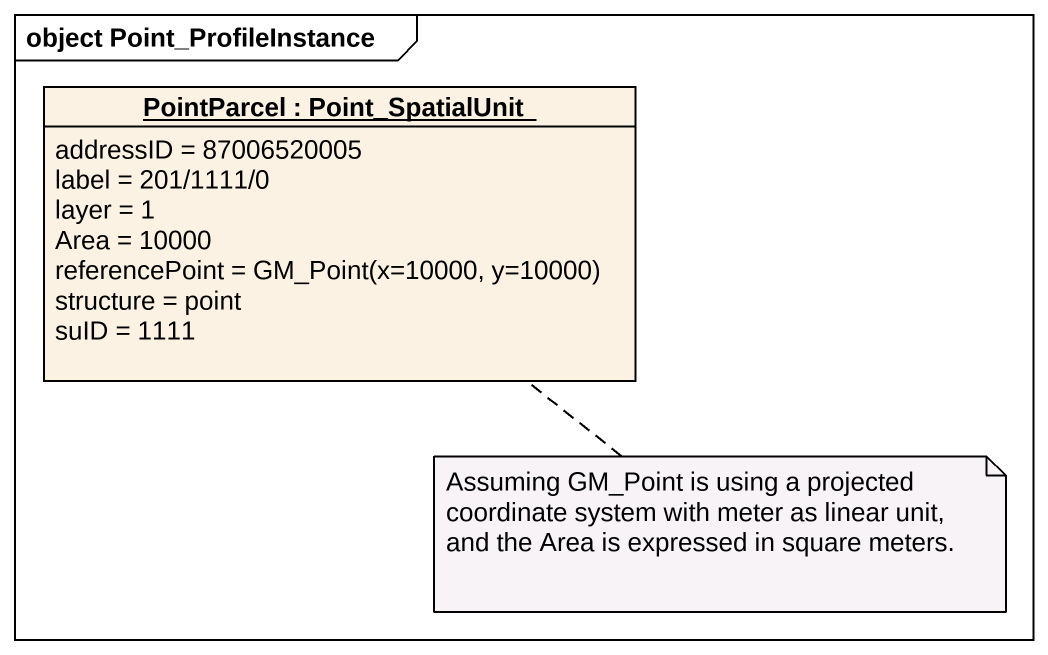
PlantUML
@startuml
mainframe object Point_ProfileInstance
hide circle
hide empty members
object "PointParcel : Point_SpatialUnit" as PointParcel {
  addressID = 87006520005
  label = 201/1111/0
  layer = 1
  Area = 10000
  referencePoint = GM_Point(x=10000, y=10000)
  structure = point
  suID = 1111
}
note bottom of PointParcel : Assuming GM_Point is using a projected coordinate system with meter as linear unit, and the Area is expressed in square meters.
@enduml
